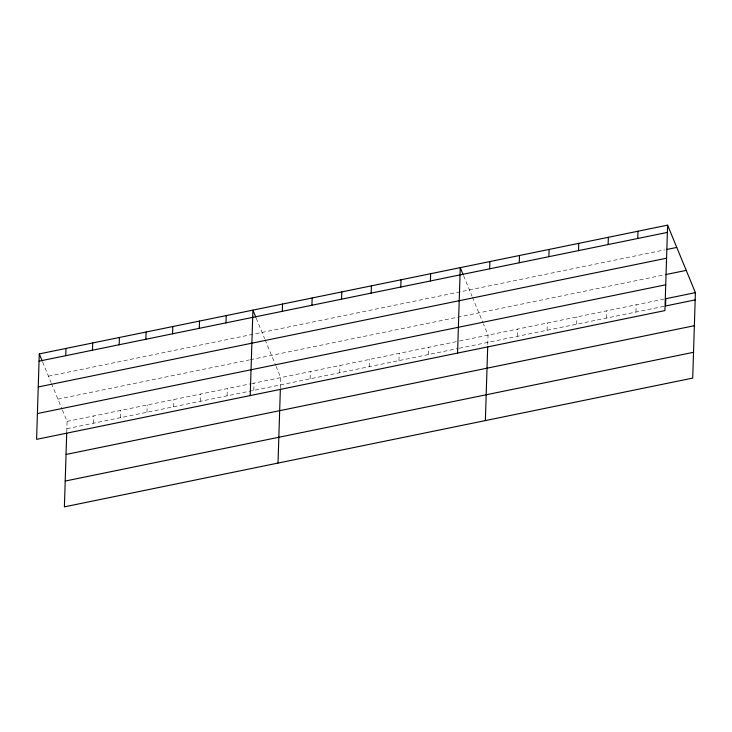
<?xml version="1.0" encoding="UTF-8"?>
<svg xmlns="http://www.w3.org/2000/svg" width="732" height="732" viewBox="0 0 732 732"><rect width="100%" height="100%" fill="white"/><g stroke="black" fill="none" stroke-linecap="round" stroke-linejoin="round"><path stroke-width="0.55" stroke-dasharray="3.66 2.75" d="M66.758 431.88L67.088 421.403L62.495 410.268M93.559 423.188L93.788 415.932M120.268 417.716L120.496 410.46M146.967 412.244L147.196 404.988M173.667 406.763L173.896 399.516M200.376 401.292L200.605 394.045M227.076 395.82L227.304 388.573M253.784 390.348L254.013 383.101M280.383 388.106L280.713 377.63L276.129 366.494M310.103 378.81L310.331 371.563M339.721 372.744L339.95 365.488M369.349 366.668L369.578 359.421M398.967 360.602L399.196 353.355M428.586 354.535L428.815 347.279M487.759 344.543L488.052 335.137L483.468 324.002M517.451 336.327L517.68 329.071M547.069 330.251L547.298 323.004M576.688 324.185L576.917 316.929M606.306 318.109L606.535 310.862M635.934 312.042L636.163 304.796M48.458 376.184L664.702 249.905M57.91 399.132L249.283 359.915M250.399 359.687L664.281 274.875M67.088 421.403L250.673 383.788M251.781 383.559L456.237 341.661M459.531 340.984L664.683 298.949M66.859 428.659L458.205 348.459M459.303 348.24L665.553 305.976M463.594 275.744L472.012 296.176M472.442 297.219L483.056 322.995M256.246 318.228L264.664 338.669M265.094 339.712L275.708 365.478M42.621 362.011L51.039 382.443M51.469 383.486L62.083 409.252"/><path stroke-width="1.1" d="M39.281 353.904L36.6 439.346L664.912 310.597L667.602 225.154L39.281 353.904L42.2 360.995M65.761 355.688L65.99 348.432M66.722 432.96L64.398 506.846L692.719 378.096L695.4 292.654L667.602 225.154M92.461 350.216L92.689 342.96M119.17 344.745L119.398 337.489M145.869 339.273L146.098 332.017M172.578 333.801L172.798 326.545M199.278 328.329L199.507 321.073M225.978 322.858L226.206 315.602M250.225 395.573L252.915 310.13L255.834 317.221M282.305 311.31L282.534 304.064M278.023 463.072L280.347 389.177M311.923 305.244L312.152 297.988M341.542 299.178L341.771 291.922M371.17 293.102L371.399 285.855M400.788 287.036L401.017 279.78M430.407 280.969L430.636 273.713M457.573 353.08L460.254 267.647L463.173 274.729M489.653 268.827L489.873 261.571M485.371 420.58L487.695 346.693M519.272 262.751L519.5 255.505M548.89 256.685L549.119 249.438M578.509 250.618L578.738 243.363M608.127 244.543L608.356 237.296M637.755 238.476L637.984 231.23M39.061 361.16L667.374 232.41M666.898 249.456L676.771 247.434M38.247 386.963L666.559 258.213M665.379 274.646L686.223 270.382M37.414 413.543L665.727 284.794M695.4 292.654L665.781 298.72L665.553 305.976L695.171 299.9M66.045 454.453L694.357 325.703M65.212 481.043L693.524 352.293"/></g></svg>
